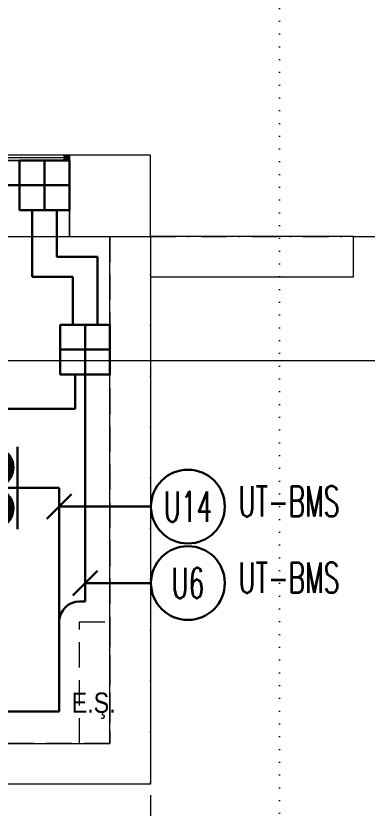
# Model space of a CAD drawing. Header units: metres. Extents: x -13194 to 152406, y -14653 to 29421.
# Drawn here: x 68292 to 68638, y -564 to 218 of the extents above; entities that cross this region are included whole.
import ezdxf
from ezdxf.enums import TextEntityAlignment as Align

# ---------------------------------------------------------------- set-up
doc = ezdxf.new("R2010")
doc.units = ezdxf.units.M
doc.header["$LTSCALE"] = 100
doc.header["$MEASUREMENT"] = 0
for name, pattern in [('DASHDOT2', [0.5, 0.25, -0.125, 0, -0.125]), ('DOT2', [0.125, 0, -0.125]), ('HIDDEN', [0.375, 0.25, -0.125])]:
    doc.linetypes.add(name, pattern=pattern)
doc.layers.get('0').update_dxf_attribs({"color": 9, "lineweight": 9})
for name, color, linetype, lineweight in [('01', 9, 'Continuous', 9), ('05', 9, 'Continuous', 9), ('06D', 9, 'Continuous', 9), ('10', 9, 'Continuous', 9), ('15', 9, 'Continuous', 9), ('20', 9, 'DOT2', 9), ('21', 9, 'Continuous', 9), ('21_mahal200', 9, 'Continuous', 9), ('24', 9, 'DASHDOT2', 9), ('E-DUVARA MONTE PRİZ KUTUSU', 7, 'Continuous', 30), ('E-KABLO', 7, 'Continuous', 30), ('E-LINYE', 7, 'Continuous', 30), ('E-ÇİFTLİ UPS PRİZ', 7, 'Continuous', 30)]:
    doc.layers.add(name, color=color, linetype=linetype, lineweight=lineweight)
doc.styles.add('E-YAZI', font='txttw.shx')
doc.styles.add('MuuM_TEXT-STANDART', font='ARIALN.TTF')
doc.dimstyles.new('MuuM_DIM200', dxfattribs={"dimscale": 20, "dimtxt": 2, "dimasz": 1, "dimexe": 1, "dimexo": 1, "dimgap": 1, "dimtad": 1, "dimdec": 1, "dimrnd": 0.5, "dimdsep": 46, "dimtxsty": 'MuuM_TEXT-STANDART', "dimblk": 'ARCHTICK', "dimcen": 0, "dimdle": 0.15, "dimclrd": 256, "dimclre": 256, "dimclrt": 256, "dimadec": 0, "dimazin": 0, "dimtfac": 5, "dimtdec": 1, "dimtix": 1, "dimtmove": 2, "dimatfit": 3, "dimldrblk": 'DOT', "dimfxl": 3, "dimfxlon": 1, "dimtolj": 1, "dimlwd": -1, "dimlwe": -1, "dimarcsym": 0})

# ---------------------------------------------------------------- blocks, each defined once
blk = doc.blocks.new('10_DUVARA MONTE PRİZ KUTUSU')
at = {"layer": 'E-DUVARA MONTE PRİZ KUTUSU', "color": 4}
for p, q in [((0, 24.48), (0, -24.48)), ((24.48, 0), (-24.48, 0))]:
    blk.add_line(p, q, dxfattribs=at)
blk.add_lwpolyline([(-24.48, -24.48), (24.48, -24.48), (24.48, 24.48), (-24.48, 24.48)], close=True, dxfattribs=at)
blk = doc.blocks.new('100_ÇİFTLİ UPS PRİZ')
at = {"layer": 'E-ÇİFTLİ UPS PRİZ', "color": 4}
for p, q in [((0, 3.862), (0, 0)), ((-2.4, 2.425), (2.4, 2.425))]:
    blk.add_line(p, q, dxfattribs=at)
at = {"layer": 'E-ÇİFTLİ UPS PRİZ', "color": 4, "const_width": 1.2}
for points in [[(-1.8, 3.855, 0.97398), (-0.6, 3.855, 0.97398)], [(0.6, 3.855, 0.97398), (1.8, 3.855, 0.97398)]]:
    blk.add_lwpolyline(points, format="xyb", dxfattribs=at)
at = {"layer": 'E-ÇİFTLİ UPS PRİZ', "color": 4}
for centre, start, end in [((-1.2, 3.87), 179.6083, 359.6083), ((1.2, 3.87), 180.3917, 0.3917)]:
    blk.add_arc(centre, 1.2, start, end, dxfattribs=at)
blk = doc.blocks.new('p-akslar_yeni')
at = {"layer": '24'}
for points in [[(18840, -8575), (20860.95, -8575)], [(18840, -8575), (18840, -11897.18)]]:
    blk.add_lwpolyline(points, dxfattribs=at)
blk = doc.blocks.new('p-kolon_80x80')
blk.add_lwpolyline([(-40, -40), (40, -40), (40, 40), (-40, 40)], close=True)
blk = doc.blocks.new('1.bod.mimari.elk')
at = {"layer": '01'}
blk.add_blockref('p-kolon_80x80', (12385, -8590), dxfattribs=at)
blk = doc.blocks.new('gr-p-birim eleman')
blk.add_lwpolyline([(-1, 0), (0, 0), (0, 1), (-1, 1)], close=True)
blk = doc.blocks.new('P-KURANGLEZ')
at = {"layer": '01'}
blk.add_lwpolyline([(7525, -500), (12385, -500), (12385, -5), (12385, 0), (12425, 0), (12425, -540), (7525, -540)], close=True, dxfattribs=at)
blk = doc.blocks.new('prf-10x10')
blk.add_lwpolyline([(-5, -5), (5, -5), (5, 5), (-5, 5)], close=True)
at = {"color": 255}
blk.add_solid([(-5, -5), (5, -5), (-5, 5), (5, 5)], dxfattribs=at)
at = {"layer": '10'}
blk.add_point((0, 0), dxfattribs=at)
blk = doc.blocks.new('*U409')
at = {"layer": '06D'}
blk.add_lwpolyline([(-2.5, 225), (2.5, 225), (2.5, 0), (-2.5, 0)], close=True, dxfattribs=at)
at = {"layer": '15'}
blk.add_lwpolyline([(0, 220), (0, 5)], dxfattribs=at)
at = {"layer": '10', "xscale": 0.5, "yscale": 0.5, "rotation": 90}
for p in [(0, 222.5), (0, 2.5)]:
    blk.add_blockref('prf-10x10', p, dxfattribs=at)
blk = doc.blocks.new('_ArchTick')
at = {"color": 0, "linetype": 'ByBlock', "const_width": 0.15}
blk.add_lwpolyline([(-0.5, -0.5), (0.5, 0.5)], dxfattribs=at)
blk = doc.blocks.new('_Dot')
at = {"color": 0, "linetype": 'ByBlock', "lineweight": -2}
blk.add_line((-0.5, 0), (-1, 0), dxfattribs=at)
at = {"color": 0, "linetype": 'ByBlock', "const_width": 0.5}
blk.add_lwpolyline([(-0.25, 0, 1), (0.25, 0, 1)], format="xyb", close=True, dxfattribs=at)
blk = doc.blocks.new('1.bod.mimari1.elk')
at = {"layer": '06D'}
blk.add_lwpolyline([(12625.01, -8630), (12425, -8630), (12425, -8670), (12625.01, -8670)], close=True, dxfattribs=at)
at = {"layer": '20'}
blk.add_lwpolyline([(11136.56, -4590), (12116.71, -5194.47), (12552, -6338.67), (12552, -9327.81), (12425, -9504.28)], dxfattribs=at)
at = {"layer": '20', "linetype": 'HIDDEN'}
for points in [[(12385, -9130), (11320, -9130), (11320, -8630), (12385, -8630)], [(12355, -9010), (12385, -9010), (12385, -9130), (12355, -9130)]]:
    blk.add_lwpolyline(points, close=True, dxfattribs=at)
at = {"xscale": -1, "rotation": 270}
blk.add_blockref('*U409', (12120, -8552.5), dxfattribs=at)
at = {"layer": '01'}
blk.add_blockref('P-KURANGLEZ', (0, -8630), dxfattribs=at)
at = {"layer": '05', "xscale": 75.00000000000004, "yscale": 215, "rotation": 90}
blk.add_blockref('gr-p-birim eleman', (12345, -8555), dxfattribs=at)
at = {"layer": '21', "style": 'MuuM_TEXT-STANDART'}
blk.add_text('E.Ş.', height=20, dxfattribs=at).set_placement((12347.3, -9099.78))
at = {"layer": '21_mahal200'}
blk.add_leader([(11956.34, -8752.49), (12700.75, -8752.49)], dimstyle='MuuM_DIM200', override={"dimasz": 1, "dimfxl": 10}, dxfattribs=at)

msp = doc.modelspace()

# ---------------------------------------------------------------- linework, layer by layer
at = {"layer": 'E-KABLO', "color": 6}
for p, q in [((68296.04, 50.52), (68040, 50.52)), ((68308.28, 26.04), (68308.28, -40)), ((68348.28, -40), (68308.28, -40)), ((68348.28, -87.04), (68348.28, -40)), ((68350.82, -170), (68350.82, -136)), ((68088.36, -170), (68350.82, -170))]:
    msp.add_line(p, q, dxfattribs=at)
at = {"layer": 'E-KABLO', "color": 4}
for p, q in [((68332.76, 26.04), (68332.76, -20)), ((68372.76, -20), (68332.76, -20)), ((68372.76, -87.04), (68372.76, -20)), ((68360.52, -136), (68360.52, -360)), ((68335, -380), (68335, -248)), ((68355, -360), (68360.52, -360)), ((68335, -468.41), (68335, -380)), ((68269.77, -468.41), (68335, -468.41))]:
    msp.add_line(p, q, dxfattribs=at)
msp.add_arc((68355, -380), 20, 90, 180, dxfattribs=at)
at = {"layer": 'E-LINYE', "color": 7, "linetype": 'Continuous'}
for p, q in [((68322.88, -278.52), (68347.12, -254.28)), ((68425.4, -266.4), (68335, -266.4)), ((68348.4, -353.96), (68372.64, -329.72)), ((68425.4, -341.84), (68360.52, -341.84))]:
    msp.add_line(p, q, dxfattribs=at)
for centre in [(68461.78, -266.4), (68461.78, -341.84)]:
    msp.add_circle(centre, 36.38, dxfattribs=at)

# ---------------------------------------------------------------- block references
at = {"layer": '06D'}
for name in ['1.bod.mimari.elk', '1.bod.mimari1.elk']:
    msp.add_blockref(name, (56000, 8630), dxfattribs=at)
at = {"layer": '24'}
msp.add_blockref('p-akslar_yeni', (49585, 8575), dxfattribs=at)
at = {"layer": 'E-DUVARA MONTE PRİZ KUTUSU', "color": 3, "xscale": -1, "rotation": 180}
for p in [(68320.52, 50.52), (68360.52, -111.52)]:
    msp.add_blockref('10_DUVARA MONTE PRİZ KUTUSU', p, dxfattribs=at)
at = {"layer": 'E-ÇİFTLİ UPS PRİZ', "xscale": 16.896, "yscale": 16.896, "zscale": 16.896, "rotation": 90}
msp.add_blockref('100_ÇİFTLİ UPS PRİZ', (68335, -248), dxfattribs=at)

# ---------------------------------------------------------------- texts
at = {"layer": 'E-LINYE', "color": 3, "linetype": 'Continuous', "style": 'E-YAZI', "width": 0.6}
for s, p in [('UT-BMS', (68561.25, -261.2)), ('U14', (68461.78, -266.4)), ('U6', (68461.78, -341.84)), ('UT-BMS', (68561.25, -336.63))]:
    msp.add_text(s, height=30, dxfattribs=at).set_placement(p, align=Align.MIDDLE_CENTER)

doc.saveas('drawing.dxf')
